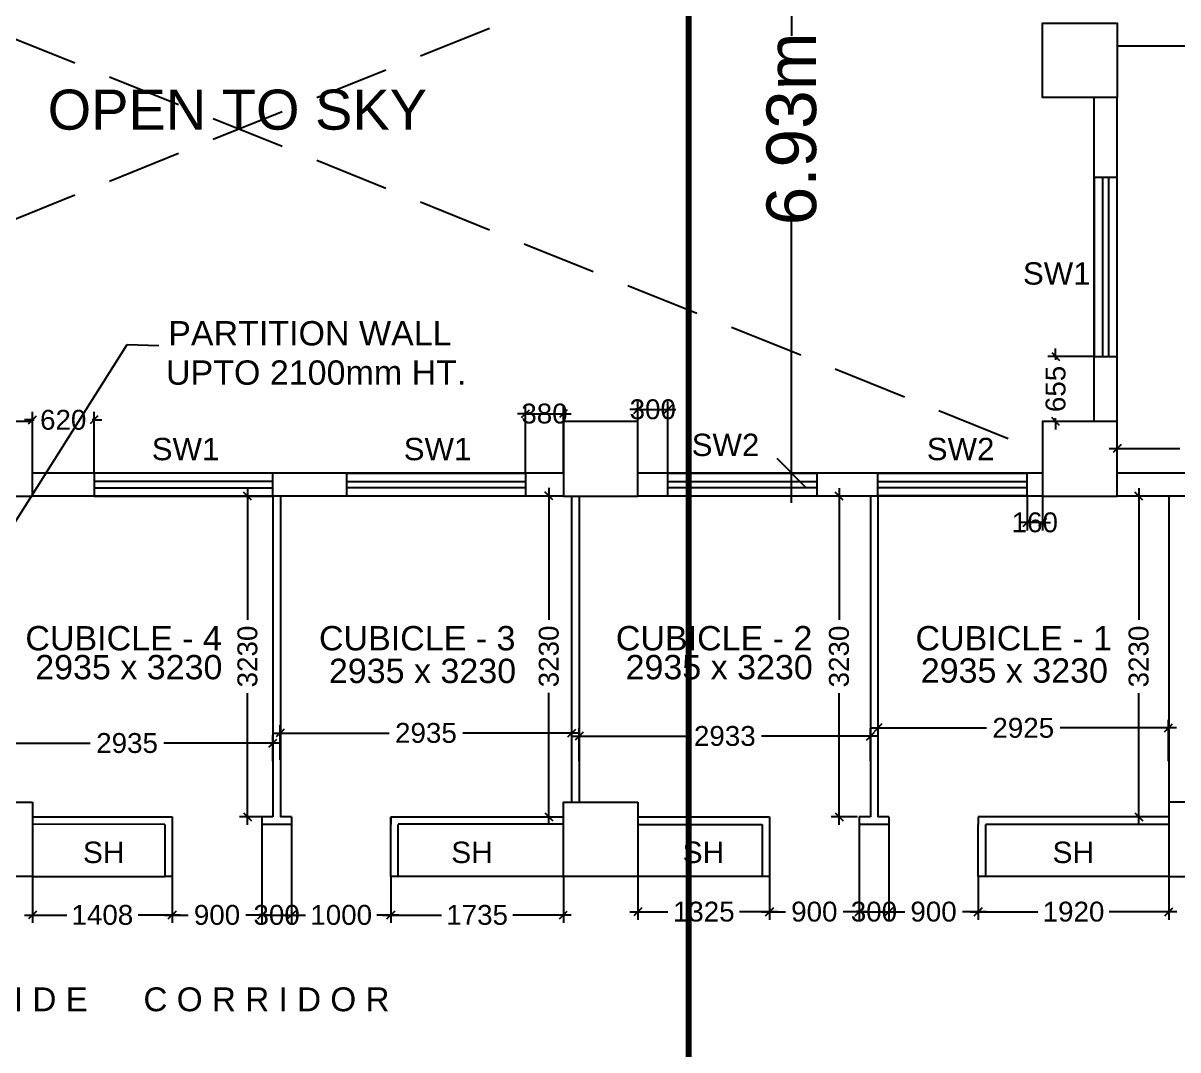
# Model space of a CAD drawing. Extents: x 7620542 to 7843793, y -6476226 to -6093835.
# Drawn here: x 7664083 to 7675706, y -6446154 to -6435819 of the extents above; entities that cross this region are included whole.
import ezdxf
from ezdxf.enums import TextEntityAlignment as Align

# ---------------------------------------------------------------- set-up
doc = ezdxf.new("R2010")
doc.units = 0
doc.header["$LTSCALE"] = 600
doc.header["$MEASUREMENT"] = 0
doc.header["$PDMODE"] = 35
doc.linetypes.add('DASHED', pattern=[0.75, 0.5, -0.25])
doc.linetypes.add('HIDDEN2', pattern=[0.1875, 0.125, -0.0625])
doc.layers.get('0').update_dxf_attribs({"linetype": 'CONTINUOUS'})
doc.layers.get('Defpoints').update_dxf_attribs({"linetype": 'CONTINUOUS'})
for name, color, linetype in [('DIMEN', 5, 'CONTINUOUS'), ('Duct', 8, 'CONTINUOUS'), ('joinery', 7, 'CONTINUOUS'), ('LA-column', 3, 'CONTINUOUS'), ('P Wall', 7, 'CONTINUOUS'), ('Room Dim', 1, 'CONTINUOUS'), ('Sections', 10, 'CONTINUOUS'), ('Shleves', 7, 'CONTINUOUS'), ('TEXT', 6, 'CONTINUOUS'), ('TXT', 6, 'CONTINUOUS'), ('Walls', 7, 'CONTINUOUS'), ('WIN', 151, 'CONTINUOUS'), ('Working Dim', 5, 'CONTINUOUS')]:
    doc.layers.add(name, color=color, linetype=linetype)
doc.styles.add('ari', font='arial.ttf')
doc.styles.add('ARIAL', font='arial.ttf')
doc.styles.get("Standard").update_dxf_attribs({"font": 'romans.shx'})
doc.dimstyles.new('int. dim', dxfattribs={"dimtxt": 450, "dimasz": 80, "dimexe": 80, "dimexo": 0, "dimgap": 70, "dimtad": 0, "dimdec": 0, "dimzin": 12, "dimdsep": 46, "dimtxsty": 'ari', "dimblk": 'OBLIQUE', "dimcen": 2, "dimdle": 80, "dimclrd": 256, "dimclre": 256, "dimclrt": 6, "dimadec": 0, "dimazin": 0, "dimtfac": 1, "dimtdec": 0, "dimtix": 1, "dimtmove": 2, "dimatfit": 3, "dimfxl": 1, "dimtolj": 1, "dimtzin": 0, "dimlwd": -1, "dimlwe": -1, "dimarcsym": 0})
doc.dimstyles.new('STANDARD$0', dxfattribs={"dimscale": 0, "dimtxt": 150, "dimasz": 125, "dimexe": 0.75, "dimexo": 1, "dimgap": 25, "dimtad": 1, "dimdec": 0, "dimdsep": 46, "dimtxsty": 'Standard', "dimblk1": 'DOT', "dimblk2": 'DOT', "dimsah": 1, "dimcen": 2.5, "dimclrd": 1, "dimclre": 1, "dimclrt": 3, "dimadec": 0, "dimazin": 0, "dimtfac": 1, "dimtdec": 0, "dimtmove": 0, "dimatfit": 3, "dimldrblk": 'DOT', "dimfxl": 1, "dimtolj": 1, "dimtzin": 0, "dimarcsym": 0})

# ---------------------------------------------------------------- blocks, each defined once
blk = doc.blocks.new('_Oblique')
at = {"color": 0, "linetype": 'ByBlock', "lineweight": -2}
blk.add_line((-0.5, -0.5), (0.5, 0.5), dxfattribs=at)
blk = doc.blocks.new('*D776')
at = {"layer": 'Defpoints', "color": 0, "transparency": 16777216}
for p in [(7666598, -6443066), (7663663, -6443248, -15), (7666598, -6443248, -11)]:
    blk.add_point(p, dxfattribs=at)
at = {"layer": 'Working Dim', "transparency": 16777216}
for p, q in [((7663583, -6443066), (7664759, -6443066)), ((7663663, -6443248), (7663663, -6442986)), ((7666678, -6443066), (7665501, -6443066)), ((7666598, -6443248), (7666598, -6442986))]:
    blk.add_line(p, q, dxfattribs=at)
at = {"layer": 'Working Dim', "transparency": 16777216, "xscale": 80, "yscale": 80, "zscale": 80, "rotation": 180}
blk.add_blockref('_Oblique', (7663663, -6443066), dxfattribs=at)
at = {"layer": 'Working Dim', "transparency": 16777216, "xscale": 80, "yscale": 80, "zscale": 80}
blk.add_blockref('_Oblique', (7666598, -6443066), dxfattribs=at)
at = {"layer": 'Working Dim', "color": 6, "transparency": 16777216, "insert": (7665130, -6443066), "char_height": 200, "attachment_point": 5, "style": 'ari'}
blk.add_mtext('\\A1;2935', dxfattribs=at)
blk = doc.blocks.new('*D777')
at = {"layer": 'Defpoints', "color": 0, "transparency": 16777216}
for p in [(7666342, -6440579), (7666485, -6440579, -1), (7666485, -6443808, -11)]:
    blk.add_point(p, dxfattribs=at)
at = {"layer": 'Working Dim', "transparency": 16777216}
for p, q in [((7666342, -6440499), (7666342, -6441825)), ((7666485, -6440579), (7666262, -6440579)), ((7666342, -6443888), (7666342, -6442562)), ((7666485, -6443808), (7666262, -6443808))]:
    blk.add_line(p, q, dxfattribs=at)
at = {"layer": 'Working Dim', "transparency": 16777216, "xscale": 80, "yscale": 80, "zscale": 80}
for p, rotation in [((7666342, -6440579), 90), ((7666342, -6443808), 270)]:
    blk.add_blockref('_Oblique', p, dxfattribs=dict(at, rotation=rotation))
at = {"layer": 'Working Dim', "color": 6, "transparency": 16777216, "insert": (7666342, -6442194), "char_height": 200, "attachment_point": 5, "rotation": 90, "style": 'ari'}
blk.add_mtext('\\A1;3230', dxfattribs=at)
blk = doc.blocks.new('*D778')
at = {"layer": 'Defpoints', "color": 0, "transparency": 16777216}
for p in [(7669605, -6442964), (7666671, -6443233, -11), (7669605, -6443233, -6)]:
    blk.add_point(p, dxfattribs=at)
at = {"layer": 'Working Dim', "transparency": 16777216}
for p, q in [((7666591, -6442964), (7667767, -6442964)), ((7666671, -6443233), (7666671, -6442884)), ((7669685, -6442964), (7668509, -6442964)), ((7669605, -6443233), (7669605, -6442884))]:
    blk.add_line(p, q, dxfattribs=at)
at = {"layer": 'Working Dim', "transparency": 16777216, "xscale": 80, "yscale": 80, "zscale": 80, "rotation": 180}
blk.add_blockref('_Oblique', (7666671, -6442964), dxfattribs=at)
at = {"layer": 'Working Dim', "transparency": 16777216, "xscale": 80, "yscale": 80, "zscale": 80}
blk.add_blockref('_Oblique', (7669605, -6442964), dxfattribs=at)
at = {"layer": 'Working Dim', "color": 6, "transparency": 16777216, "insert": (7668138, -6442964), "char_height": 200, "attachment_point": 5, "style": 'ari'}
blk.add_mtext('\\A1;2935', dxfattribs=at)
blk = doc.blocks.new('*D779')
at = {"layer": 'Defpoints', "color": 0, "transparency": 16777216}
for p in [(7669141, -6440578, -1), (7669375, -6440578), (7669223, -6443808, 6)]:
    blk.add_point(p, dxfattribs=at)
at = {"layer": 'Working Dim', "transparency": 16777216}
for p, q in [((7669375, -6440498), (7669375, -6441825)), ((7669141, -6440578), (7669455, -6440578)), ((7669375, -6443888), (7669375, -6442561)), ((7669223, -6443808), (7669455, -6443808))]:
    blk.add_line(p, q, dxfattribs=at)
at = {"layer": 'Working Dim', "transparency": 16777216, "xscale": 80, "yscale": 80, "zscale": 80}
for p, rotation in [((7669375, -6440578), 90), ((7669375, -6443808), 270)]:
    blk.add_blockref('_Oblique', p, dxfattribs=dict(at, rotation=rotation))
at = {"layer": 'Working Dim', "color": 6, "transparency": 16777216, "insert": (7669375, -6442193), "char_height": 200, "attachment_point": 5, "rotation": 90, "style": 'ari'}
blk.add_mtext('\\A1;3230', dxfattribs=at)
blk = doc.blocks.new('*D780')
at = {"layer": 'Defpoints', "color": 0, "transparency": 16777216}
for p in [(7672613, -6442995), (7669680, -6443243, -6), (7672613, -6443243, -2)]:
    blk.add_point(p, dxfattribs=at)
at = {"layer": 'Working Dim', "transparency": 16777216}
for p, q in [((7669680, -6443243), (7669680, -6442915)), ((7672613, -6443243), (7672613, -6442915)), ((7669600, -6442995), (7670776, -6442995)), ((7672693, -6442995), (7671517, -6442995))]:
    blk.add_line(p, q, dxfattribs=at)
at = {"layer": 'Working Dim', "transparency": 16777216, "xscale": 80, "yscale": 80, "zscale": 80, "rotation": 180}
blk.add_blockref('_Oblique', (7669680, -6442995), dxfattribs=at)
at = {"layer": 'Working Dim', "transparency": 16777216, "xscale": 80, "yscale": 80, "zscale": 80}
blk.add_blockref('_Oblique', (7672613, -6442995), dxfattribs=at)
at = {"layer": 'Working Dim', "color": 6, "transparency": 16777216, "insert": (7671146, -6442995), "char_height": 200, "attachment_point": 5, "style": 'ari'}
blk.add_mtext('\\A1;2933', dxfattribs=at)
blk = doc.blocks.new('*D781')
at = {"layer": 'Defpoints', "color": 0, "transparency": 16777216}
for p in [(7672296, -6440579), (7672481, -6440579, 5), (7672481, -6443808, -2)]:
    blk.add_point(p, dxfattribs=at)
at = {"layer": 'Working Dim', "transparency": 16777216}
for p, q in [((7672296, -6440499), (7672296, -6441825)), ((7672481, -6440579), (7672216, -6440579)), ((7672296, -6443888), (7672296, -6442562)), ((7672481, -6443808), (7672216, -6443808))]:
    blk.add_line(p, q, dxfattribs=at)
at = {"layer": 'Working Dim', "transparency": 16777216, "xscale": 80, "yscale": 80, "zscale": 80}
for p, rotation in [((7672296, -6440579), 90), ((7672296, -6443808), 270)]:
    blk.add_blockref('_Oblique', p, dxfattribs=dict(at, rotation=rotation))
at = {"layer": 'Working Dim', "color": 6, "transparency": 16777216, "insert": (7672296, -6442194), "char_height": 200, "attachment_point": 5, "rotation": 90, "style": 'ari'}
blk.add_mtext('\\A1;3230', dxfattribs=at)
blk = doc.blocks.new('*D782')
at = {"layer": 'Defpoints', "color": 0, "transparency": 16777216}
for p in [(7675613, -6442913), (7672688, -6443247, -2), (7675613, -6443247, 5)]:
    blk.add_point(p, dxfattribs=at)
at = {"layer": 'Working Dim', "transparency": 16777216}
for p, q in [((7672688, -6443247), (7672688, -6442833)), ((7675613, -6443247), (7675613, -6442833)), ((7672608, -6442913), (7673779, -6442913)), ((7675693, -6442913), (7674521, -6442913))]:
    blk.add_line(p, q, dxfattribs=at)
at = {"layer": 'Working Dim', "transparency": 16777216, "xscale": 80, "yscale": 80, "zscale": 80, "rotation": 180}
blk.add_blockref('_Oblique', (7672688, -6442913), dxfattribs=at)
at = {"layer": 'Working Dim', "transparency": 16777216, "xscale": 80, "yscale": 80, "zscale": 80}
blk.add_blockref('_Oblique', (7675613, -6442913), dxfattribs=at)
at = {"layer": 'Working Dim', "color": 6, "transparency": 16777216, "insert": (7674150, -6442913), "char_height": 200, "attachment_point": 5, "style": 'ari'}
blk.add_mtext('\\A1;2925', dxfattribs=at)
blk = doc.blocks.new('*D783')
at = {"layer": 'Defpoints', "color": 0, "transparency": 16777216}
for p in [(7675312, -6440579), (7675410, -6440579, 5), (7675410, -6443808, 6)]:
    blk.add_point(p, dxfattribs=at)
at = {"layer": 'Working Dim', "transparency": 16777216}
for p, q in [((7675312, -6440499), (7675312, -6441825)), ((7675410, -6440579), (7675232, -6440579)), ((7675312, -6443888), (7675312, -6442562)), ((7675410, -6443808), (7675232, -6443808))]:
    blk.add_line(p, q, dxfattribs=at)
at = {"layer": 'Working Dim', "transparency": 16777216, "xscale": 80, "yscale": 80, "zscale": 80}
for p, rotation in [((7675312, -6440579), 90), ((7675312, -6443808), 270)]:
    blk.add_blockref('_Oblique', p, dxfattribs=dict(at, rotation=rotation))
at = {"layer": 'Working Dim', "color": 6, "transparency": 16777216, "insert": (7675312, -6442194), "char_height": 200, "attachment_point": 5, "rotation": 90, "style": 'ari'}
blk.add_mtext('\\A1;3230', dxfattribs=at)
blk = doc.blocks.new('*D856')
at = {"layer": 'Defpoints', "color": 0, "transparency": 16777216}
for p in [(7671819, -6433419), (7672308, -6433419, 5), (7672308, -6440349, 5)]:
    blk.add_point(p, dxfattribs=at)
at = {"layer": 'DIMEN', "color": 8, "transparency": 16777216}
for p, q in [((7671819, -6433119), (7671819, -6435948)), ((7672308, -6433419), (7671519, -6433419)), ((7671819, -6440649), (7671819, -6437820)), ((7672308, -6440349), (7671519, -6440349))]:
    blk.add_line(p, q, dxfattribs=at)
at = {"layer": 'DIMEN', "color": 8, "transparency": 16777216, "xscale": 300, "yscale": 300, "zscale": 300}
for p, rotation in [((7671819, -6433419), 90), ((7671819, -6440349), 270)]:
    blk.add_blockref('_Oblique', p, dxfattribs=dict(at, rotation=rotation))
at = {"layer": 'DIMEN', "color": 7, "transparency": 16777216, "insert": (7671819, -6436884), "char_height": 500, "attachment_point": 5, "rotation": 90, "style": 'ari'}
blk.add_mtext('\\A1;6.93m', dxfattribs=at)
blk = doc.blocks.new('*D932')
at = {"layer": 'Defpoints', "color": 0, "transparency": 16777216}
for p in [(7677095, -6440100), (7675095, -6440186), (7677095, -6440186, -3)]:
    blk.add_point(p, dxfattribs=at)
at = {"layer": 'Working Dim', "transparency": 16777216}
for p, q in [((7675095, -6440186), (7675095, -6440020)), ((7677095, -6440186), (7677095, -6440020)), ((7675015, -6440100), (7675725, -6440100)), ((7677175, -6440100), (7676465, -6440100))]:
    blk.add_line(p, q, dxfattribs=at)
at = {"layer": 'Working Dim', "transparency": 16777216, "xscale": 80, "yscale": 80, "zscale": 80, "rotation": 180}
blk.add_blockref('_Oblique', (7675095, -6440100), dxfattribs=at)
at = {"layer": 'Working Dim', "transparency": 16777216, "xscale": 80, "yscale": 80, "zscale": 80}
blk.add_blockref('_Oblique', (7677095, -6440100), dxfattribs=at)
at = {"layer": 'Working Dim', "color": 6, "transparency": 16777216, "insert": (7676095, -6440100), "char_height": 200, "attachment_point": 5, "style": 'ari'}
blk.add_mtext('\\A1;2000', dxfattribs=at)
blk = doc.blocks.new('*D1099')
at = {"layer": 'Defpoints', "color": 0, "transparency": 16777216}
for p in [(7674476, -6439174), (7674865, -6439174), (7674865, -6439829, 5)]:
    blk.add_point(p, dxfattribs=at)
at = {"layer": 'Working Dim', "transparency": 16777216}
for p, q in [((7674476, -6439174), (7674476, -6439094)), ((7674865, -6439174), (7674396, -6439174)), ((7674476, -6439174), (7674476, -6439209)), ((7674865, -6439829), (7674396, -6439829)), ((7674476, -6439829), (7674476, -6439794)), ((7674476, -6439829), (7674476, -6439909))]:
    blk.add_line(p, q, dxfattribs=at)
at = {"layer": 'Working Dim', "transparency": 16777216, "xscale": 80, "yscale": 80, "zscale": 80}
for p, rotation in [((7674476, -6439174), 270), ((7674476, -6439829), 90)]:
    blk.add_blockref('_Oblique', p, dxfattribs=dict(at, rotation=rotation))
at = {"layer": 'Working Dim', "color": 6, "transparency": 16777216, "insert": (7674476, -6439501), "char_height": 200, "attachment_point": 5, "rotation": 90, "style": 'ari'}
blk.add_mtext('\\A1;655', dxfattribs=at)
blk = doc.blocks.new('*D1111')
at = {"layer": 'Defpoints', "color": 0, "transparency": 16777216}
for p in [(7664797, -6439813), (7664177, -6440349, 5), (7664797, -6440349)]:
    blk.add_point(p, dxfattribs=at)
at = {"layer": 'Working Dim', "transparency": 16777216}
for p, q in [((7664177, -6439813), (7664097, -6439813)), ((7664177, -6440349), (7664177, -6439733)), ((7664177, -6439813), (7664196, -6439813)), ((7664797, -6439813), (7664778, -6439813)), ((7664797, -6440349), (7664797, -6439733)), ((7664797, -6439813), (7664877, -6439813))]:
    blk.add_line(p, q, dxfattribs=at)
at = {"layer": 'Working Dim', "transparency": 16777216, "xscale": 80, "yscale": 80, "zscale": 80}
blk.add_blockref('_Oblique', (7664177, -6439813), dxfattribs=at)
at = {"layer": 'Working Dim', "transparency": 16777216, "xscale": 80, "yscale": 80, "zscale": 80, "rotation": 180}
blk.add_blockref('_Oblique', (7664797, -6439813), dxfattribs=at)
at = {"layer": 'Working Dim', "color": 6, "transparency": 16777216, "insert": (7664487, -6439813), "char_height": 200, "attachment_point": 5, "style": 'ari'}
blk.add_mtext('\\A1;620', dxfattribs=at)
blk = doc.blocks.new('*D1112')
at = {"layer": 'Defpoints', "color": 0, "transparency": 16777216}
for p in [(7669521, -6439750), (7669141, -6440349), (7669521, -6440349, 5)]:
    blk.add_point(p, dxfattribs=at)
at = {"layer": 'Working Dim', "transparency": 16777216}
for p, q in [((7669141, -6440349), (7669141, -6439670)), ((7669521, -6440349), (7669521, -6439670)), ((7669141, -6439750), (7669061, -6439750)), ((7669141, -6439750), (7669521, -6439750)), ((7669521, -6439750), (7669601, -6439750))]:
    blk.add_line(p, q, dxfattribs=at)
at = {"layer": 'Working Dim', "transparency": 16777216, "xscale": 80, "yscale": 80, "zscale": 80}
blk.add_blockref('_Oblique', (7669141, -6439750), dxfattribs=at)
at = {"layer": 'Working Dim', "transparency": 16777216, "xscale": 80, "yscale": 80, "zscale": 80, "rotation": 180}
blk.add_blockref('_Oblique', (7669521, -6439750), dxfattribs=at)
at = {"layer": 'Working Dim', "color": 6, "transparency": 16777216, "insert": (7669331, -6439750), "char_height": 200, "attachment_point": 5, "style": 'ari'}
blk.add_mtext('\\A1;380', dxfattribs=at)
blk = doc.blocks.new('*D1113')
at = {"layer": 'Defpoints', "color": 0, "transparency": 16777216}
for p in [(7670572, -6439707), (7670271, -6440349), (7670572, -6440349)]:
    blk.add_point(p, dxfattribs=at)
at = {"layer": 'Working Dim', "transparency": 16777216}
for p, q in [((7670271, -6439707), (7670191, -6439707)), ((7670271, -6440349), (7670271, -6439627)), ((7670271, -6439707), (7670572, -6439707)), ((7670572, -6440349), (7670572, -6439627)), ((7670572, -6439707), (7670652, -6439707))]:
    blk.add_line(p, q, dxfattribs=at)
at = {"layer": 'Working Dim', "transparency": 16777216, "xscale": 80, "yscale": 80, "zscale": 80}
blk.add_blockref('_Oblique', (7670271, -6439707), dxfattribs=at)
at = {"layer": 'Working Dim', "transparency": 16777216, "xscale": 80, "yscale": 80, "zscale": 80, "rotation": 180}
blk.add_blockref('_Oblique', (7670572, -6439707), dxfattribs=at)
at = {"layer": 'Working Dim', "color": 6, "transparency": 16777216, "insert": (7670421, -6439707), "char_height": 200, "attachment_point": 5, "style": 'ari'}
blk.add_mtext('\\A1;300', dxfattribs=at)
blk = doc.blocks.new('*D1114')
at = {"layer": 'Defpoints', "color": 0, "transparency": 16777216}
for p in [(7674188, -6440579), (7674345, -6440579, 5), (7674188, -6440845)]:
    blk.add_point(p, dxfattribs=at)
at = {"layer": 'Working Dim', "transparency": 16777216}
for p, q in [((7674188, -6440579), (7674188, -6440925)), ((7674345, -6440579), (7674345, -6440925)), ((7674188, -6440845), (7674108, -6440845)), ((7674345, -6440845), (7674188, -6440845)), ((7674345, -6440845), (7674425, -6440845))]:
    blk.add_line(p, q, dxfattribs=at)
at = {"layer": 'Working Dim', "transparency": 16777216, "xscale": 80, "yscale": 80, "zscale": 80}
blk.add_blockref('_Oblique', (7674188, -6440845), dxfattribs=at)
at = {"layer": 'Working Dim', "transparency": 16777216, "xscale": 80, "yscale": 80, "zscale": 80, "rotation": 180}
blk.add_blockref('_Oblique', (7674345, -6440845), dxfattribs=at)
at = {"layer": 'Working Dim', "color": 6, "transparency": 16777216, "insert": (7674266, -6440845), "char_height": 200, "attachment_point": 5, "style": 'ari'}
blk.add_mtext('\\A1;160', dxfattribs=at)
blk = doc.blocks.new('*D1124')
at = {"layer": 'Defpoints', "color": 0, "transparency": 16777216}
for p in [(7664177, -6444409, 2), (7665585, -6444409, -18), (7665585, -6444796)]:
    blk.add_point(p, dxfattribs=at)
at = {"layer": 'Working Dim', "transparency": 16777216}
for p, q in [((7664177, -6444409), (7664177, -6444876)), ((7665585, -6444409), (7665585, -6444876)), ((7664097, -6444796), (7664522, -6444796)), ((7665665, -6444796), (7665240, -6444796))]:
    blk.add_line(p, q, dxfattribs=at)
at = {"layer": 'Working Dim', "transparency": 16777216, "xscale": 80, "yscale": 80, "zscale": 80, "rotation": 180}
blk.add_blockref('_Oblique', (7664177, -6444796), dxfattribs=at)
at = {"layer": 'Working Dim', "transparency": 16777216, "xscale": 80, "yscale": 80, "zscale": 80}
blk.add_blockref('_Oblique', (7665585, -6444796), dxfattribs=at)
at = {"layer": 'Working Dim', "color": 6, "transparency": 16777216, "insert": (7664881, -6444796), "char_height": 200, "attachment_point": 5, "style": 'ari'}
blk.add_mtext('\\A1;1408', dxfattribs=at)
blk = doc.blocks.new('*D1125')
at = {"layer": 'Defpoints', "color": 0, "transparency": 16777216}
for p in [(7666485, -6443883), (7665585, -6444409, -18), (7666485, -6444796)]:
    blk.add_point(p, dxfattribs=at)
at = {"layer": 'Working Dim', "transparency": 16777216}
for p, q in [((7666485, -6443883), (7666485, -6444876)), ((7665585, -6444409), (7665585, -6444876)), ((7665505, -6444796), (7665744, -6444796)), ((7666565, -6444796), (7666326, -6444796))]:
    blk.add_line(p, q, dxfattribs=at)
at = {"layer": 'Working Dim', "transparency": 16777216, "xscale": 80, "yscale": 80, "zscale": 80, "rotation": 180}
blk.add_blockref('_Oblique', (7665585, -6444796), dxfattribs=at)
at = {"layer": 'Working Dim', "transparency": 16777216, "xscale": 80, "yscale": 80, "zscale": 80}
blk.add_blockref('_Oblique', (7666485, -6444796), dxfattribs=at)
at = {"layer": 'Working Dim', "color": 6, "transparency": 16777216, "insert": (7666035, -6444796), "char_height": 200, "attachment_point": 5, "style": 'ari'}
blk.add_mtext('\\A1;900', dxfattribs=at)
blk = doc.blocks.new('*D1126')
at = {"layer": 'Defpoints', "color": 0, "transparency": 16777216}
for p in [(7666485, -6443883), (7666785, -6443883), (7666785, -6444796)]:
    blk.add_point(p, dxfattribs=at)
at = {"layer": 'Working Dim', "transparency": 16777216}
for p, q in [((7666485, -6443883), (7666485, -6444876)), ((7666785, -6443883), (7666785, -6444876)), ((7666485, -6444796), (7666405, -6444796)), ((7666485, -6444796), (7666785, -6444796)), ((7666785, -6444796), (7666865, -6444796))]:
    blk.add_line(p, q, dxfattribs=at)
at = {"layer": 'Working Dim', "transparency": 16777216, "xscale": 80, "yscale": 80, "zscale": 80}
blk.add_blockref('_Oblique', (7666485, -6444796), dxfattribs=at)
at = {"layer": 'Working Dim', "transparency": 16777216, "xscale": 80, "yscale": 80, "zscale": 80, "rotation": 180}
blk.add_blockref('_Oblique', (7666785, -6444796), dxfattribs=at)
at = {"layer": 'Working Dim', "color": 6, "transparency": 16777216, "insert": (7666635, -6444796), "char_height": 200, "attachment_point": 5, "style": 'ari'}
blk.add_mtext('\\A1;300', dxfattribs=at)
blk = doc.blocks.new('*D1127')
at = {"layer": 'Defpoints', "color": 0, "transparency": 16777216}
for p in [(7666785, -6443883), (7667785, -6444408, 0), (7667785, -6444796)]:
    blk.add_point(p, dxfattribs=at)
at = {"layer": 'Working Dim', "transparency": 16777216}
for p, q in [((7666785, -6443883), (7666785, -6444876)), ((7667785, -6444408), (7667785, -6444876)), ((7666705, -6444796), (7666926, -6444796)), ((7667865, -6444796), (7667644, -6444796))]:
    blk.add_line(p, q, dxfattribs=at)
at = {"layer": 'Working Dim', "transparency": 16777216, "xscale": 80, "yscale": 80, "zscale": 80, "rotation": 180}
blk.add_blockref('_Oblique', (7666785, -6444796), dxfattribs=at)
at = {"layer": 'Working Dim', "transparency": 16777216, "xscale": 80, "yscale": 80, "zscale": 80}
blk.add_blockref('_Oblique', (7667785, -6444796), dxfattribs=at)
at = {"layer": 'Working Dim', "color": 6, "transparency": 16777216, "insert": (7667285, -6444796), "char_height": 200, "attachment_point": 5, "style": 'ari'}
blk.add_mtext('\\A1;1000', dxfattribs=at)
blk = doc.blocks.new('*D1128')
at = {"layer": 'Defpoints', "color": 0, "transparency": 16777216}
for p in [(7667785, -6444408, 0), (7669521, -6444408, 2), (7669521, -6444796)]:
    blk.add_point(p, dxfattribs=at)
at = {"layer": 'Working Dim', "transparency": 16777216}
for p, q in [((7667785, -6444408), (7667785, -6444876)), ((7669521, -6444408), (7669521, -6444876)), ((7667705, -6444796), (7668293, -6444796)), ((7669601, -6444796), (7669013, -6444796))]:
    blk.add_line(p, q, dxfattribs=at)
at = {"layer": 'Working Dim', "transparency": 16777216, "xscale": 80, "yscale": 80, "zscale": 80, "rotation": 180}
blk.add_blockref('_Oblique', (7667785, -6444796), dxfattribs=at)
at = {"layer": 'Working Dim', "transparency": 16777216, "xscale": 80, "yscale": 80, "zscale": 80}
blk.add_blockref('_Oblique', (7669521, -6444796), dxfattribs=at)
at = {"layer": 'Working Dim', "color": 6, "transparency": 16777216, "insert": (7668653, -6444796), "char_height": 200, "attachment_point": 5, "style": 'ari'}
blk.add_mtext('\\A1;1735', dxfattribs=at)
blk = doc.blocks.new('*D1129')
at = {"layer": 'Defpoints', "color": 0, "transparency": 16777216}
for p in [(7670271, -6444408, 0), (7671597, -6444408, 0), (7671597, -6444763)]:
    blk.add_point(p, dxfattribs=at)
at = {"layer": 'Working Dim', "transparency": 16777216}
for p, q in [((7670271, -6444408), (7670271, -6444843)), ((7671597, -6444408), (7671597, -6444843)), ((7670191, -6444763), (7670574, -6444763)), ((7671677, -6444763), (7671294, -6444763))]:
    blk.add_line(p, q, dxfattribs=at)
at = {"layer": 'Working Dim', "transparency": 16777216, "xscale": 80, "yscale": 80, "zscale": 80, "rotation": 180}
blk.add_blockref('_Oblique', (7670271, -6444763), dxfattribs=at)
at = {"layer": 'Working Dim', "transparency": 16777216, "xscale": 80, "yscale": 80, "zscale": 80}
blk.add_blockref('_Oblique', (7671597, -6444763), dxfattribs=at)
at = {"layer": 'Working Dim', "color": 6, "transparency": 16777216, "insert": (7670934, -6444763), "char_height": 200, "attachment_point": 5, "style": 'ari'}
blk.add_mtext('\\A1;1325', dxfattribs=at)
blk = doc.blocks.new('*D1130')
at = {"layer": 'Defpoints', "color": 0, "transparency": 16777216}
for p in [(7672497, -6443883), (7671597, -6444408, 0), (7672497, -6444763)]:
    blk.add_point(p, dxfattribs=at)
at = {"layer": 'Working Dim', "transparency": 16777216}
for p, q in [((7672497, -6443883), (7672497, -6444843)), ((7671597, -6444408), (7671597, -6444843)), ((7671517, -6444763), (7671757, -6444763)), ((7672577, -6444763), (7672338, -6444763))]:
    blk.add_line(p, q, dxfattribs=at)
at = {"layer": 'Working Dim', "transparency": 16777216, "xscale": 80, "yscale": 80, "zscale": 80, "rotation": 180}
blk.add_blockref('_Oblique', (7671597, -6444763), dxfattribs=at)
at = {"layer": 'Working Dim', "transparency": 16777216, "xscale": 80, "yscale": 80, "zscale": 80}
blk.add_blockref('_Oblique', (7672497, -6444763), dxfattribs=at)
at = {"layer": 'Working Dim', "color": 6, "transparency": 16777216, "insert": (7672047, -6444763), "char_height": 200, "attachment_point": 5, "style": 'ari'}
blk.add_mtext('\\A1;900', dxfattribs=at)
blk = doc.blocks.new('*D1131')
at = {"layer": 'Defpoints', "color": 0, "transparency": 16777216}
for p in [(7672497, -6443883), (7672797, -6443883), (7672797, -6444763)]:
    blk.add_point(p, dxfattribs=at)
at = {"layer": 'Working Dim', "transparency": 16777216}
for p, q in [((7672497, -6443883), (7672497, -6444843)), ((7672797, -6443883), (7672797, -6444843)), ((7672497, -6444763), (7672417, -6444763)), ((7672497, -6444763), (7672797, -6444763)), ((7672797, -6444763), (7672877, -6444763))]:
    blk.add_line(p, q, dxfattribs=at)
at = {"layer": 'Working Dim', "transparency": 16777216, "xscale": 80, "yscale": 80, "zscale": 80}
blk.add_blockref('_Oblique', (7672497, -6444763), dxfattribs=at)
at = {"layer": 'Working Dim', "transparency": 16777216, "xscale": 80, "yscale": 80, "zscale": 80, "rotation": 180}
blk.add_blockref('_Oblique', (7672797, -6444763), dxfattribs=at)
at = {"layer": 'Working Dim', "color": 6, "transparency": 16777216, "insert": (7672647, -6444763), "char_height": 200, "attachment_point": 5, "style": 'ari'}
blk.add_mtext('\\A1;300', dxfattribs=at)
blk = doc.blocks.new('*D1132')
at = {"layer": 'Defpoints', "color": 0, "transparency": 16777216}
for p in [(7672797, -6443883), (7673697, -6444408, 0), (7673697, -6444763)]:
    blk.add_point(p, dxfattribs=at)
at = {"layer": 'Working Dim', "transparency": 16777216}
for p, q in [((7672797, -6443883), (7672797, -6444843)), ((7673697, -6444408), (7673697, -6444843)), ((7672717, -6444763), (7672957, -6444763)), ((7673777, -6444763), (7673538, -6444763))]:
    blk.add_line(p, q, dxfattribs=at)
at = {"layer": 'Working Dim', "transparency": 16777216, "xscale": 80, "yscale": 80, "zscale": 80, "rotation": 180}
blk.add_blockref('_Oblique', (7672797, -6444763), dxfattribs=at)
at = {"layer": 'Working Dim', "transparency": 16777216, "xscale": 80, "yscale": 80, "zscale": 80}
blk.add_blockref('_Oblique', (7673697, -6444763), dxfattribs=at)
at = {"layer": 'Working Dim', "color": 6, "transparency": 16777216, "insert": (7673247, -6444763), "char_height": 200, "attachment_point": 5, "style": 'ari'}
blk.add_mtext('\\A1;900', dxfattribs=at)
blk = doc.blocks.new('*D1133')
at = {"layer": 'Defpoints', "color": 0, "transparency": 16777216}
for p in [(7673697, -6444408, 0), (7675615, -6444408, 0), (7675615, -6444763)]:
    blk.add_point(p, dxfattribs=at)
at = {"layer": 'Working Dim', "transparency": 16777216}
for p, q in [((7673697, -6444408), (7673697, -6444843)), ((7675615, -6444408), (7675615, -6444843)), ((7673617, -6444763), (7674297, -6444763)), ((7675695, -6444763), (7675015, -6444763))]:
    blk.add_line(p, q, dxfattribs=at)
at = {"layer": 'Working Dim', "transparency": 16777216, "xscale": 80, "yscale": 80, "zscale": 80, "rotation": 180}
blk.add_blockref('_Oblique', (7673697, -6444763), dxfattribs=at)
at = {"layer": 'Working Dim', "transparency": 16777216, "xscale": 80, "yscale": 80, "zscale": 80}
blk.add_blockref('_Oblique', (7675615, -6444763), dxfattribs=at)
at = {"layer": 'Working Dim', "color": 6, "transparency": 16777216, "insert": (7674656, -6444763), "char_height": 200, "attachment_point": 5, "style": 'ari'}
blk.add_mtext('\\A1;1920', dxfattribs=at)

msp = doc.modelspace()

# ---------------------------------------------------------------- linework, layer by layer
at = {"layer": 'Duct', "color": 8, "linetype": 'HIDDEN2', "ltscale": 10}
for p, q in [((7657646.551, -6433418.832, -14.83), (7674345.053, -6440139.546, -14.83)), ((7657646.551, -6440348.798, -14.83), (7674345.053, -6433628.084, -14.83)), ((7657646.551, -6440348.797, -14.83), (7674345.053, -6433628.084, -14.83))]:
    msp.add_line(p, q, dxfattribs=at)
at = {"layer": 'LA-column', "color": 2, "flags": 128}
for points, elevation in [([(7675095.143, -6436568.812), (7674345.143, -6436568.812), (7674345.143, -6435818.812), (7675095.143, -6435818.812)], -12.548), ([(7663427.142, -6440578.875), (7664177.142, -6440578.875), (7664177.142, -6439828.875), (7663427.142, -6439828.875)], -9.699), ([(7669521.14, -6440578.752), (7670271.14, -6440578.752), (7670271.14, -6439828.752), (7669521.14, -6439828.752)], -9.699), ([(7674345.143, -6440578.752), (7675095.143, -6440578.752), (7675095.143, -6439828.752), (7674345.143, -6439828.752)], -10.249), ([(7664177.142, -6443658.84), (7664177.142, -6444408.84), (7663427.142, -6444408.84), (7663427.142, -6443658.84)], -12.739), ([(7670271.142, -6443658.837), (7670271.142, -6444408.837), (7669521.142, -6444408.837), (7669521.142, -6443658.837)], -12.739), ([(7675615.143, -6444408.808), (7676365.143, -6444408.808), (7676365.143, -6443658.808), (7675615.143, -6443658.808)], -12.548)]:
    msp.add_lwpolyline(points, close=True, dxfattribs=dict(at, elevation=elevation))
at = {"layer": 'P Wall', "color": 31, "linetype": 'Continuous'}
for p, q in [((7666597.553, -6440578.461, -14.83), (7666597.553, -6443808.312, -14.83)), ((7666672.553, -6440578.461, -14.83), (7666672.553, -6443808.313, -14.83)), ((7672612.553, -6440578.461, -14.83), (7672612.553, -6443808.312, -14.83)), ((7672687.553, -6440578.461, -14.83), (7672687.553, -6443808.313, -14.83)), ((7664176.964, -6443808.157), (7665584.966, -6443808.21)), ((7665509.966, -6443883.349, -32.397), (7665509.966, -6444408.696, -32.397)), ((7665584.966, -6443808.21), (7665584.966, -6444408.696)), ((7666597.553, -6443808.312, -14.83), (7666485.053, -6443808.31, -14.83)), ((7666485.053, -6443808.31, -14.83), (7666485.054, -6443883.315, -14.83)), ((7666785.052, -6443883.315, -14.83), (7666485.054, -6443883.31, -14.83)), ((7666785.053, -6443808.315, -14.83), (7666672.553, -6443808.313, -14.83)), ((7666785.053, -6443808.313, -14.83), (7666785.052, -6443883.315, -14.83)), ((7667784.964, -6443883.188, -14.83), (7667784.964, -6443808.188, -14.83)), ((7667784.964, -6443808.188, -14.83), (7669520.965, -6443808.223, -14.83)), ((7667784.965, -6443808.28, -14.83), (7667784.964, -6443883.295, -14.83)), ((7667784.964, -6444408.017, -14.411), (7667784.964, -6443883.295, -14.411)), ((7669520.965, -6443883.223, -14.83), (7667859.964, -6443883.19, -14.83)), ((7667859.964, -6444408.017, -14.411), (7667859.964, -6443883.295, -14.411)), ((7670270.963, -6443883.236), (7671522.24, -6443883.262)), ((7670270.965, -6443808.236), (7671597.239, -6443808.264)), ((7671522.24, -6443883.262), (7671522.24, -6444408.119)), ((7671597.239, -6443808.264, -14.83), (7671597.24, -6443883.264, -14.83)), ((7671597.24, -6443883.296, -14.411), (7671597.24, -6444408.119, -14.411)), ((7672612.553, -6443808.312, -14.83), (7672497.053, -6443808.31, -14.83)), ((7672497.053, -6443808.31, -14.83), (7672497.054, -6443883.315, -14.83)), ((7672797.052, -6443883.315, -14.83), (7672497.054, -6443883.31, -14.83)), ((7672797.054, -6443808.315, -14.83), (7672687.553, -6443808.313, -14.83)), ((7672797.054, -6443808.313, -14.83), (7672797.052, -6443883.315, -14.83)), ((7673697.269, -6443808.28, -14.83), (7673697.268, -6443883.296, -14.83)), ((7673697.268, -6444408.119, -14.411), (7673697.268, -6443883.296, -14.411)), ((7675614.965, -6443808.331, -14.83), (7673697.269, -6443808.296, -14.83)), ((7673772.268, -6444408.119, -14.411), (7673772.268, -6443883.296, -14.411)), ((7675614.965, -6443883.331, -14.83), (7673772.268, -6443883.297, -14.83)), ((7665584.966, -6444408.696, -32.397), (7665509.966, -6444408.693, -32.397)), ((7667859.964, -6444408.019, -14.411), (7667784.964, -6444408.017, -14.411)), ((7671597.24, -6444408.119, -14.411), (7671522.24, -6444408.117, -14.411)), ((7673772.268, -6444408.117, -14.411), (7673697.268, -6444408.119, -14.411))]:
    msp.add_line(p, q, dxfattribs=at)
at = {"layer": 'P Wall', "color": 31, "linetype": 'Continuous', "elevation": -14.83}
for points in [[(7669605.053, -6443659.585), (7669605.053, -6440578.914)], [(7669680.053, -6440578.914), (7669680.053, -6443659.585)], [(7665509.966, -6443883.342), (7664176.964, -6443883.216)]]:
    msp.add_lwpolyline(points, dxfattribs=at)
at = {"layer": 'Sections', "linetype": 'DASHED', "lineweight": 0, "ltscale": 2, "const_width": 60, "elevation": -14.83, "flags": 128}
msp.add_lwpolyline([(7670782.853, -6460853.906), (7671915.506, -6461401.774), (7670782.853, -6461401.774), (7670782.853, -6331751.836), (7671915.506, -6331751.836), (7670782.853, -6332299.705)], dxfattribs=at)
at = {"layer": 'Shleves', "color": 8}
for p, q in [((7664177.142, -6444408.663, -32.397), (7665509.966, -6444408.696, -32.397)), ((7669520.965, -6444408.064, -14.411), (7667859.964, -6444408.019, -14.411)), ((7671522.24, -6444408.117, -14.411), (7670270.965, -6444408.082, -14.411)), ((7675614.965, -6444408.072, -14.411), (7673772.268, -6444408.117, -14.411))]:
    msp.add_line(p, q, dxfattribs=at)
at = {"layer": 'Walls', "linetype": 'Continuous'}
for p, q in [((7675095.053, -6436048.798, -14.83), (7682079.143, -6436048.798, -14.83)), ((7674865.053, -6439828.731, -14.83), (7674865.053, -6436568.844, -14.83)), ((7675095.053, -6439828.731, -14.83), (7675095.053, -6436568.844, -14.83)), ((7669521.052, -6440348.731, -14.83), (7664177.052, -6440348.731, -14.83)), ((7674345.053, -6440348.731, -14.83), (7670271.052, -6440348.731, -14.83)), ((7682079.053, -6440348.798, -14.83), (7675095.053, -6440348.798, -14.83)), ((7669521.052, -6440578.731, -14.83), (7664177.052, -6440578.731, -14.83)), ((7674345.053, -6440578.731, -14.83), (7670271.052, -6440578.731, -14.83)), ((7682079.053, -6440578.798, -14.83), (7675095.053, -6440578.798, -14.83)), ((7675614.965, -6440578.099, -14.83), (7675614.965, -6443658.807, -14.83))]:
    msp.add_line(p, q, dxfattribs=at)
at = {"layer": 'WIN', "linetype": 'Continuous', "elevation": -14.83}
for points in [[(7674865.052, -6437373.797), (7674865.052, -6439173.797), (7675095.053, -6439173.797), (7675095.053, -6437373.797)], [(7674865.052, -6437373.797), (7674865.052, -6439173.797), (7675095.053, -6439173.797), (7675095.053, -6437373.797)], [(7674947.836, -6437373.797), (7674947.836, -6439173.797), (7675012.269, -6439173.797), (7675012.269, -6437373.797)], [(7674947.836, -6437373.797), (7674947.836, -6439173.797), (7675012.269, -6439173.797), (7675012.269, -6437373.797)], [(7666597.052, -6440348.763), (7664797.052, -6440348.763), (7664797.052, -6440578.763), (7666597.052, -6440578.763)], [(7667341.052, -6440348.763), (7669141.052, -6440348.763), (7669141.052, -6440578.763), (7667341.052, -6440578.763)], [(7670571.552, -6440348.797), (7672071.552, -6440348.797), (7672071.552, -6440578.797), (7670571.552, -6440578.797)], [(7672687.553, -6440348.461), (7674187.553, -6440348.461), (7674187.553, -6440578.461), (7672687.553, -6440578.461)], [(7666597.052, -6440431.546), (7664797.052, -6440431.546), (7664797.052, -6440495.98), (7666597.052, -6440495.98)], [(7667341.052, -6440431.546), (7669141.052, -6440431.546), (7669141.052, -6440495.98), (7667341.052, -6440495.98)], [(7670571.552, -6440431.581), (7672071.552, -6440431.581), (7672071.552, -6440496.014), (7670571.552, -6440496.014)], [(7672687.553, -6440431.245), (7674187.553, -6440431.245), (7674187.553, -6440495.678), (7672687.553, -6440495.678)]]:
    msp.add_lwpolyline(points, close=True, dxfattribs=at)

# ---------------------------------------------------------------- texts
at = {"layer": 'joinery', "style": 'ari'}
for s, p in [('SW1', (7674487.239, -6438451.204, -14.83)), ('SW1', (7665718.476, -6440218.502, -14.83)), ('SW1', (7668254.65, -6440218.502, -14.83)), ('SW2', (7671153.089, -6440176.38, -14.83)), ('SW2', (7673519.154, -6440218.2, -14.83))]:
    msp.add_text(s, height=225, dxfattribs=at).set_placement(p, align=Align.CENTER)
at = {"layer": 'Room Dim', "style": 'ARIAL'}
for p in [(7665147.445, -6442423.432, -14.83), (7668103.505, -6442461.237, -14.83), (7671089.323, -6442423.275, -14.83), (7674060.531, -6442457.523, -14.83)]:
    msp.add_text('2935 x 3230', height=245, dxfattribs=at).set_placement(p, align=Align.CENTER)
at = {"layer": 'Shleves', "color": 10, "style": 'ARIAL', "width": 1}
for p in [(7664685.172, -6444272.937, -50.658), (7668392.389, -6444272.937, -50.658), (7670721.557, -6444272.937, -50.658), (7674444.182, -6444272.937, -50.658)]:
    msp.add_text('SH', height=216, dxfattribs=at).set_placement(p)
at = {"layer": 'TEXT', "color": 7, "style": 'ARIAL'}
for s, height, p in [('OPEN TO SKY', 403.2, (7666240, -6436891.59, -14.83)), ('CUBICLE - 4', 245, (7665095.008, -6442132.318, -14.83)), ('CUBICLE - 3', 245, (7668050.066, -6442132.318, -14.83)), ('CUBICLE - 2', 245, (7671038.391, -6442132.318, -14.83)), ('CUBICLE - 1', 245, (7674054.387, -6442132.318, -14.83))]:
    msp.add_text(s, height=height, dxfattribs=at).set_placement(p, align=Align.CENTER)
for s, p in [(' PARTITION WALL', (7665448.798, -6439063.221, -14.83)), ('UPTO 2100mm HT.', (7665521.248, -6439458.774, -14.83))]:
    msp.add_text(s, height=245, dxfattribs=at).set_placement(p)
at = {"layer": 'TXT', "color": 7, "style": 'ARIAL'}
msp.add_text('2.40 M      W I D E      C O R R I D O R', height=240, dxfattribs=at).set_placement((7664884.379, -6445764.388, -14.83), align=Align.CENTER)

# ---------------------------------------------------------------- dimensions: what is measured, and where the dimension line sits
at = {"layer": 'DIMEN'}
dim = msp.add_linear_dim(base=(7671819.467, -6433418.831, -14.83), p1=(7672308.052, -6440348.731, -9.699), p2=(7672308.052, -6433418.831, -9.699), angle=90, dimstyle='STANDARD$0', override={"dimscale": 1, "dimtxt": 500, "dimasz": 300, "dimexe": 300, "dimexo": 0, "dimgap": 1, "dimtad": 0, "dimdec": 2, "dimlfac": 0.001, "dimzin": 0, "dimpost": 'm', "dimtxsty": 'ari', "dimblk1": 'Oblique', "dimblk2": 'Oblique', "dimcen": 0, "dimdle": 300, "dimclrd": 8, "dimclre": 8, "dimclrt": 7, "dimadec": 2, "dimtdec": 2, "dimtmove": 2, "dimfxl": 0.75, "dimfrac": 1, "dimlwd": 65535, "dimlwe": 65535}, dxfattribs=at)
dim.commit()
dim.dimension.update_dxf_attribs({"geometry": '*D856', "text_midpoint": (7671819.467, -6436883.781, -14.83)})
at = {"layer": 'Working Dim'}
for base, p1, p2, override, picture, middle in [((7674476.402, -6439173.797, -14.83), (7674865.053, -6439828.752, -10.249), (7674865.052, -6439173.797, -14.83), {"dimtxt": 200, "dimarcsym": 1}, '*D1099', (7674476.402, -6439501.275, -14.83)), ((7666342.093, -6440578.763, -14.83), (7666485.053, -6443808.31, -25.463), (7666485.053, -6440578.763, -15.801), {"dimtxt": 200}, '*D777', (7666342.093, -6442193.536, -14.83)), ((7669375.409, -6440577.763, -14.83), (7669222.726, -6443808.217, -9.28), (7669141.052, -6440577.763, -15.801), {"dimtxt": 200}, '*D779', (7669375.409, -6442192.99, -14.83)), ((7672295.814, -6440578.731, -14.83), (7672481.034, -6443808.31, -16.503), (7672481.034, -6440578.731, -9.699), {"dimtxt": 200}, '*D781', (7672295.814, -6442193.52, -14.83)), ((7675312.189, -6440578.798, -14.83), (7675410.308, -6443808.327, -9.28), (7675410.308, -6440578.798, -9.699), {"dimtxt": 200}, '*D783', (7675312.189, -6442193.562, -14.83))]:
    dim = msp.add_linear_dim(base=base, p1=p1, p2=p2, angle=90, dimstyle='int. dim', override=override, dxfattribs=at)
    dim.commit()
    dim.dimension.update_dxf_attribs({"geometry": picture, "text_midpoint": middle})
for base, p1, p2, override, picture, middle in [((7670571.5522, -6439706.7239, -14.8305), (7670271.0524, -6440348.7312, -14.8305), (7670571.5522, -6440348.7971, -14.8305), {"dimtxt": 200, "dimarcsym": 1}, '*D1113', (7670421.3023, -6439706.7239, -14.8305)), ((7664797.052, -6439812.979, -14.83), (7664177.142, -6440348.731, -9.699), (7664797.052, -6440348.731, -14.83), {"dimtxt": 200, "dimarcsym": 1}, '*D1111', (7664487.097, -6439812.979, -14.83)), ((7669521.14, -6439750.289, -14.83), (7669141.052, -6440348.731, -14.83), (7669521.14, -6440348.731, -9.699), {"dimtxt": 200, "dimarcsym": 1}, '*D1112', (7669331.096, -6439750.289, -14.83)), ((7677095.053, -6440100.11, -9.699), (7675095.053, -6440185.51, -9.699), (7677095.053, -6440185.51, -12.766), {"dimtxt": 200}, '*D932', (7676095.053, -6440100.11, -9.699)), ((7669605.053040677, -6442963.936568064, -14.830487424), (7666670.553040677, -6443232.704037897, -25.396019232), (7669605.053040677, -6443232.704037897, -20.976345694), {"dimtxt": 200}, '*D778', (7668137.803040677, -6442963.936568064, -14.830487424)), ((7675612.965, -6442912.98, -14.83), (7672687.553, -6443246.959, -16.438), (7675612.965, -6443246.959, -10.07), {"dimtxt": 200}, '*D782', (7674150.259, -6442912.98, -14.83)), ((7666597.553040678, -6443066.495867, -14.830487424), (7663663.053040677, -6443248.105647718, -29.934146001), (7666597.553040678, -6443248.106175544, -25.397811468), {"dimtxt": 200}, '*D776', (7665130.303040678, -6443066.495867, -14.830487424)), ((7672612.553040679, -6442994.510535051, -14.830487424), (7669680.053040677, -6443242.916201376, -20.976345694), (7672612.553040679, -6443242.916729483, -16.437576582), {"dimtxt": 200}, '*D780', (7671146.303040678, -6442994.510535051, -14.830487424)), ((7666485.054, -6444795.542, -14.83), (7665584.966, -6444408.84, -32.397), (7666485.054, -6443883.315, -14.83), {"dimtxt": 200, "dimarcsym": 1}, '*D1125', (7666035.01, -6444795.542, -14.83)), ((7666785.052, -6444795.542, -14.83), (7666485.054, -6443883.315, -14.83), (7666785.052, -6443883.32, -14.83), {"dimtxt": 200, "dimarcsym": 1}, '*D1126', (7666635.053, -6444795.542, -14.83)), ((7667784.964, -6444795.542, -14.83), (7666785.052, -6443883.32, -14.83), (7667784.964, -6444408.017, -14.411), {"dimtxt": 200, "dimarcsym": 1}, '*D1127', (7667285.008, -6444795.542, -14.83)), ((7672497.054, -6444763.29, -14.83), (7671597.24, -6444408.119, -14.411), (7672497.054, -6443883.315, -14.83), {"dimtxt": 200, "dimarcsym": 1}, '*D1130', (7672047.147, -6444763.29, -14.83)), ((7672797.052, -6444763.29, -14.83), (7672497.054, -6443883.315, -14.83), (7672797.052, -6443883.32, -14.83), {"dimtxt": 200, "dimarcsym": 1}, '*D1131', (7672647.053, -6444763.29, -14.83)), ((7673697.268, -6444763.29, -14.83), (7672797.052, -6443883.32, -14.83), (7673697.268, -6444408.119, -14.411), {"dimtxt": 200, "dimarcsym": 1}, '*D1132', (7673247.16, -6444763.29, -14.83)), ((7665584.966, -6444795.542, -14.83), (7664177.142, -6444408.84, -12.739), (7665584.966, -6444408.84, -32.397), {"dimtxt": 200, "dimarcsym": 1}, '*D1124', (7664881.054, -6444795.542, -14.83))]:
    dim = msp.add_linear_dim(base=base, p1=p1, p2=p2, dimstyle='int. dim', override=override, dxfattribs=at)
    dim.commit()
    dim.dimension.update_dxf_attribs({"geometry": picture, "text_midpoint": middle})
for base, p1, p2, text, picture, middle in [((7674187.553, -6440844.807, -14.83), (7674345.143, -6440578.752, -10.249), (7674187.553, -6440578.752, -14.83), '160', '*D1114', (7674266.348, -6440844.807, -14.83)), ((7669521.142, -6444795.542, -14.83), (7667784.964, -6444408.017, -14.411), (7669521.142, -6444408.017, -12.739), '1735', '*D1128', (7668653.053, -6444795.542, -14.83)), ((7671597.24, -6444763.29, -14.83), (7670271.142, -6444408.082, -14.411), (7671597.24, -6444408.119, -14.411), '1325', '*D1129', (7670934.191, -6444763.29, -14.83)), ((7675614.965, -6444763.29, -14.83), (7673697.268, -6444408.119, -14.411), (7675614.965, -6444408.072, -14.411), '1920', '*D1133', (7674656.116, -6444763.29, -14.83))]:
    dim = msp.add_linear_dim(base=base, p1=p1, p2=p2, text=text, dimstyle='int. dim', override={"dimtxt": 200, "dimarcsym": 1}, dxfattribs=at)
    dim.commit()
    dim.dimension.update_dxf_attribs({"geometry": picture, "text_midpoint": middle})

# ---------------------------------------------------------------- leaders
at = {"layer": 'Working Dim', "color": 7}
msp.add_leader([(7663665.053, -6441374.411, -14.83), (7665131.451, -6439054.567, -14.83), (7665448.798, -6439063.221, -14.83)], dimstyle='int. dim', override={"dimtxt": 200, "dimgap": 70, "dimtad": 0, "dimarcsym": 1}, dxfattribs=at)

doc.saveas('drawing.dxf')
